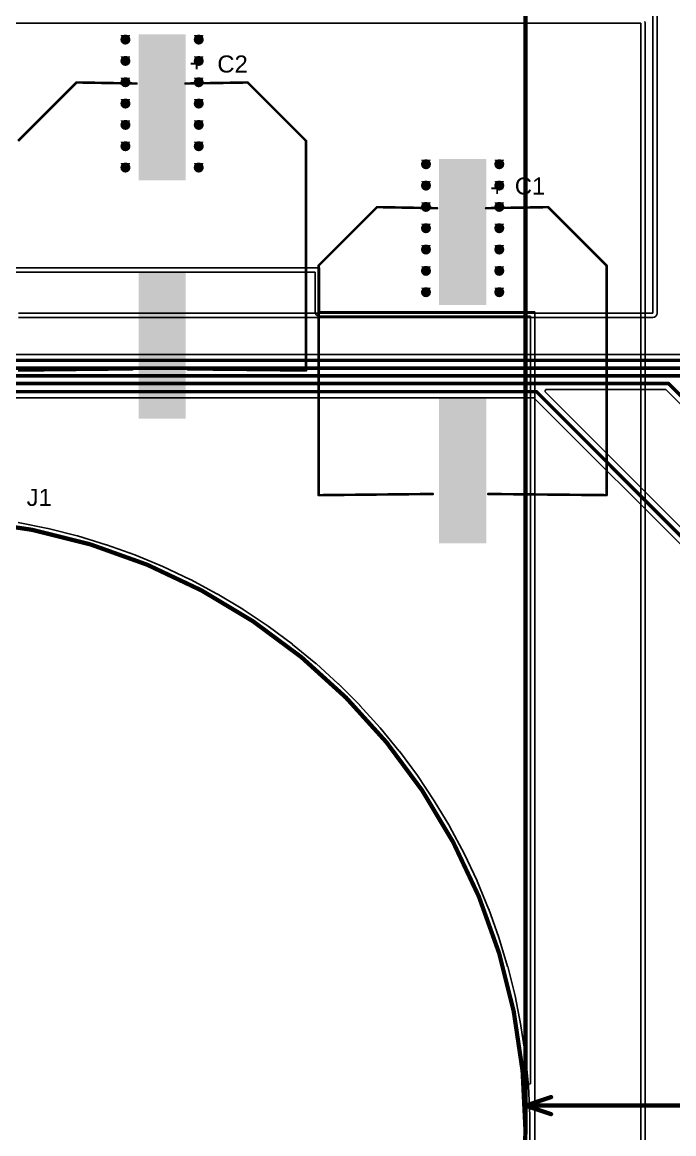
# Model space of a CAD drawing. Header units: inches. Extents: x -89 to 427, y -87 to 99.
# Drawn here: x 6.5 to 45.3, y -0.2 to 66 of the extents above; entities that cross this region are included whole.
import ezdxf

# ---------------------------------------------------------------- set-up
doc = ezdxf.new("R2010")
doc.units = ezdxf.units.IN
for name, color, linetype in [('Board_Outline', 56, 'Continuous'), ('Bottom Layer', 5, 'Continuous'), ('Dimension', 6, 'Continuous'), ('Drill Drawing', 1, 'Continuous'), ('Multi-Layer', 9, 'Continuous'), ('Top Layer', 1, 'Continuous'), ('Top Overlay', 2, 'Continuous'), ('Top Paste', 8, 'Continuous'), ('Top Solder', 216, 'Continuous'), ('Via Holes', 16, 'Continuous')]:
    doc.layers.add(name, color=color, linetype=linetype)
doc.styles.add('Arial', font='', dxfattribs={"height": 0.2})
doc.styles.get('Arial').set_extended_font_data('Arial')

msp = doc.modelspace()

# ---------------------------------------------------------------- hatches: boundary and pattern name
at = {"layer": 'Bottom Layer'}
h = msp.add_hatch(color=5, dxfattribs=at)
edge = h.paths.add_edge_path()
edge.add_arc((12.675, 65.005), 0.3, 0, 360)
h = msp.add_hatch(color=5, dxfattribs=at)
edge = h.paths.add_edge_path()
edge.add_arc((17.043, 65.005), 0.3, 0, 360)
h = msp.add_hatch(color=5, dxfattribs=at)
edge = h.paths.add_edge_path()
edge.add_arc((12.675, 63.735), 0.3, 0, 360)
h = msp.add_hatch(color=5, dxfattribs=at)
edge = h.paths.add_edge_path()
edge.add_arc((17.043, 63.735), 0.3, 0, 360)
h = msp.add_hatch(color=5, dxfattribs=at)
edge = h.paths.add_edge_path()
edge.add_arc((12.675, 62.465), 0.3, 0, 360)
h = msp.add_hatch(color=5, dxfattribs=at)
edge = h.paths.add_edge_path()
edge.add_arc((17.043, 62.465), 0.3, 0, 360)
h = msp.add_hatch(color=5, dxfattribs=at)
edge = h.paths.add_edge_path()
edge.add_arc((12.675, 61.195), 0.3, 0, 360)
h = msp.add_hatch(color=5, dxfattribs=at)
edge = h.paths.add_edge_path()
edge.add_arc((17.043, 61.195), 0.3, 0, 360)
h = msp.add_hatch(color=5, dxfattribs=at)
edge = h.paths.add_edge_path()
edge.add_arc((12.675, 59.925), 0.3, 0, 360)
h = msp.add_hatch(color=5, dxfattribs=at)
edge = h.paths.add_edge_path()
edge.add_arc((17.043, 59.925), 0.3, 0, 360)
h = msp.add_hatch(color=5, dxfattribs=at)
edge = h.paths.add_edge_path()
edge.add_arc((12.675, 58.655), 0.3, 0, 360)
h = msp.add_hatch(color=5, dxfattribs=at)
edge = h.paths.add_edge_path()
edge.add_arc((17.043, 58.655), 0.3, 0, 360)
h = msp.add_hatch(color=5, dxfattribs=at)
edge = h.paths.add_edge_path()
edge.add_arc((12.675, 57.385), 0.3, 0, 360)
h = msp.add_hatch(color=5, dxfattribs=at)
edge = h.paths.add_edge_path()
edge.add_arc((17.043, 57.385), 0.3, 0, 360)
h = msp.add_hatch(color=5, dxfattribs=at)
edge = h.paths.add_edge_path()
edge.add_arc((30.582, 57.582), 0.3, 0, 360)
h = msp.add_hatch(color=5, dxfattribs=at)
edge = h.paths.add_edge_path()
edge.add_arc((34.95, 57.582), 0.3, 0, 360)
h = msp.add_hatch(color=5, dxfattribs=at)
edge = h.paths.add_edge_path()
edge.add_arc((30.582, 56.312), 0.3, 0, 360)
h = msp.add_hatch(color=5, dxfattribs=at)
edge = h.paths.add_edge_path()
edge.add_arc((34.95, 56.312), 0.3, 0, 360)
h = msp.add_hatch(color=5, dxfattribs=at)
edge = h.paths.add_edge_path()
edge.add_arc((30.582, 55.042), 0.3, 0, 360)
h = msp.add_hatch(color=5, dxfattribs=at)
edge = h.paths.add_edge_path()
edge.add_arc((34.95, 55.042), 0.3, 0, 360)
h = msp.add_hatch(color=5, dxfattribs=at)
edge = h.paths.add_edge_path()
edge.add_arc((30.582, 53.772), 0.3, 0, 360)
h = msp.add_hatch(color=5, dxfattribs=at)
edge = h.paths.add_edge_path()
edge.add_arc((34.95, 53.772), 0.3, 0, 360)
h = msp.add_hatch(color=5, dxfattribs=at)
edge = h.paths.add_edge_path()
edge.add_arc((30.582, 52.502), 0.3, 0, 360)
h = msp.add_hatch(color=5, dxfattribs=at)
edge = h.paths.add_edge_path()
edge.add_arc((34.95, 52.502), 0.3, 0, 360)
h = msp.add_hatch(color=5, dxfattribs=at)
edge = h.paths.add_edge_path()
edge.add_arc((30.582, 51.232), 0.3, 0, 360)
h = msp.add_hatch(color=5, dxfattribs=at)
edge = h.paths.add_edge_path()
edge.add_arc((34.95, 51.232), 0.3, 0, 360)
h = msp.add_hatch(color=5, dxfattribs=at)
edge = h.paths.add_edge_path()
edge.add_arc((30.582, 49.962), 0.3, 0, 360)
h = msp.add_hatch(color=5, dxfattribs=at)
edge = h.paths.add_edge_path()
edge.add_arc((34.95, 49.962), 0.3, 0, 360)
at = {"layer": 'Top Layer'}
h = msp.add_hatch(color=1, dxfattribs=at)
edge = h.paths.add_edge_path()
edge.add_arc((12.675, 65.005), 0.3, 0, 360)
for points in [[(16.159, 65.223), (16.159, 56.723), (13.559, 56.723), (13.559, 65.223)], [(34.066, 57.8), (34.066, 49.3), (31.466, 49.3), (31.466, 57.8)], [(16.159, 51.037), (16.159, 42.537), (13.559, 42.537), (13.559, 51.037)], [(34.066, 43.613), (34.066, 35.113), (31.466, 35.113), (31.466, 43.613)]]:
    msp.add_hatch(color=1, dxfattribs=at).paths.add_polyline_path(points)
h = msp.add_hatch(color=1, dxfattribs=at)
edge = h.paths.add_edge_path()
edge.add_arc((17.043, 65.005), 0.3, 0, 360)
h = msp.add_hatch(color=1, dxfattribs=at)
edge = h.paths.add_edge_path()
edge.add_arc((12.675, 63.735), 0.3, 0, 360)
h = msp.add_hatch(color=1, dxfattribs=at)
edge = h.paths.add_edge_path()
edge.add_arc((17.043, 63.735), 0.3, 0, 360)
h = msp.add_hatch(color=1, dxfattribs=at)
edge = h.paths.add_edge_path()
edge.add_arc((12.675, 62.465), 0.3, 0, 360)
h = msp.add_hatch(color=1, dxfattribs=at)
edge = h.paths.add_edge_path()
edge.add_arc((17.043, 62.465), 0.3, 0, 360)
h = msp.add_hatch(color=1, dxfattribs=at)
edge = h.paths.add_edge_path()
edge.add_arc((12.675, 61.195), 0.3, 0, 360)
h = msp.add_hatch(color=1, dxfattribs=at)
edge = h.paths.add_edge_path()
edge.add_arc((17.043, 61.195), 0.3, 0, 360)
h = msp.add_hatch(color=1, dxfattribs=at)
edge = h.paths.add_edge_path()
edge.add_arc((12.675, 59.925), 0.3, 0, 360)
h = msp.add_hatch(color=1, dxfattribs=at)
edge = h.paths.add_edge_path()
edge.add_arc((17.043, 59.925), 0.3, 0, 360)
h = msp.add_hatch(color=1, dxfattribs=at)
edge = h.paths.add_edge_path()
edge.add_arc((12.675, 58.655), 0.3, 0, 360)
h = msp.add_hatch(color=1, dxfattribs=at)
edge = h.paths.add_edge_path()
edge.add_arc((17.043, 58.655), 0.3, 0, 360)
h = msp.add_hatch(color=1, dxfattribs=at)
edge = h.paths.add_edge_path()
edge.add_arc((12.675, 57.385), 0.3, 0, 360)
h = msp.add_hatch(color=1, dxfattribs=at)
edge = h.paths.add_edge_path()
edge.add_arc((17.043, 57.385), 0.3, 0, 360)
h = msp.add_hatch(color=1, dxfattribs=at)
edge = h.paths.add_edge_path()
edge.add_arc((30.582, 57.582), 0.3, 0, 360)
h = msp.add_hatch(color=1, dxfattribs=at)
edge = h.paths.add_edge_path()
edge.add_arc((34.95, 57.582), 0.3, 0, 360)
h = msp.add_hatch(color=1, dxfattribs=at)
edge = h.paths.add_edge_path()
edge.add_arc((30.582, 56.312), 0.3, 0, 360)
h = msp.add_hatch(color=1, dxfattribs=at)
edge = h.paths.add_edge_path()
edge.add_arc((34.95, 56.312), 0.3, 0, 360)
h = msp.add_hatch(color=1, dxfattribs=at)
edge = h.paths.add_edge_path()
edge.add_arc((30.582, 55.042), 0.3, 0, 360)
h = msp.add_hatch(color=1, dxfattribs=at)
edge = h.paths.add_edge_path()
edge.add_arc((34.95, 55.042), 0.3, 0, 360)
h = msp.add_hatch(color=1, dxfattribs=at)
edge = h.paths.add_edge_path()
edge.add_arc((30.582, 53.772), 0.3, 0, 360)
h = msp.add_hatch(color=1, dxfattribs=at)
edge = h.paths.add_edge_path()
edge.add_arc((34.95, 53.772), 0.3, 0, 360)
h = msp.add_hatch(color=1, dxfattribs=at)
edge = h.paths.add_edge_path()
edge.add_arc((30.582, 52.502), 0.3, 0, 360)
h = msp.add_hatch(color=1, dxfattribs=at)
edge = h.paths.add_edge_path()
edge.add_arc((34.95, 52.502), 0.3, 0, 360)
h = msp.add_hatch(color=1, dxfattribs=at)
edge = h.paths.add_edge_path()
edge.add_arc((30.582, 51.232), 0.3, 0, 360)
h = msp.add_hatch(color=1, dxfattribs=at)
edge = h.paths.add_edge_path()
edge.add_arc((34.95, 51.232), 0.3, 0, 360)
h = msp.add_hatch(color=1, dxfattribs=at)
edge = h.paths.add_edge_path()
edge.add_arc((30.582, 49.962), 0.3, 0, 360)
h = msp.add_hatch(color=1, dxfattribs=at)
edge = h.paths.add_edge_path()
edge.add_arc((34.95, 49.962), 0.3, 0, 360)
at = {"layer": 'Top Paste'}
for points in [[(16.159, 65.223), (16.159, 56.723), (13.559, 56.723), (13.559, 65.223)], [(34.066, 57.8), (34.066, 49.3), (31.466, 49.3), (31.466, 57.8)], [(16.159, 51.037), (16.159, 42.537), (13.559, 42.537), (13.559, 51.037)], [(34.066, 43.613), (34.066, 35.113), (31.466, 35.113), (31.466, 43.613)]]:
    msp.add_hatch(color=8, dxfattribs=at).paths.add_polyline_path(points)
at = {"layer": 'Top Solder'}
for points in [[(16.261, 65.325), (16.261, 56.622), (13.457, 56.622), (13.457, 65.325)], [(34.168, 57.902), (34.168, 49.198), (31.364, 49.198), (31.364, 57.902)], [(16.261, 51.138), (16.261, 42.435), (13.457, 42.435), (13.457, 51.138)], [(34.168, 43.715), (34.168, 35.012), (31.364, 35.012), (31.364, 43.715)]]:
    msp.add_hatch(color=216, dxfattribs=at).paths.add_polyline_path(points)
at = {"layer": 'Via Holes'}
h = msp.add_hatch(color=7, dxfattribs=at)
edge = h.paths.add_edge_path()
edge.add_arc((12.675, 65.005), 0.15, 0, 360)
h = msp.add_hatch(color=7, dxfattribs=at)
edge = h.paths.add_edge_path()
edge.add_arc((17.043, 65.005), 0.15, 0, 360)
h = msp.add_hatch(color=7, dxfattribs=at)
edge = h.paths.add_edge_path()
edge.add_arc((12.675, 63.735), 0.15, 0, 360)
h = msp.add_hatch(color=7, dxfattribs=at)
edge = h.paths.add_edge_path()
edge.add_arc((17.043, 63.735), 0.15, 0, 360)
h = msp.add_hatch(color=7, dxfattribs=at)
edge = h.paths.add_edge_path()
edge.add_arc((12.675, 62.465), 0.15, 0, 360)
h = msp.add_hatch(color=7, dxfattribs=at)
edge = h.paths.add_edge_path()
edge.add_arc((17.043, 62.465), 0.15, 0, 360)
h = msp.add_hatch(color=7, dxfattribs=at)
edge = h.paths.add_edge_path()
edge.add_arc((12.675, 61.195), 0.15, 0, 360)
h = msp.add_hatch(color=7, dxfattribs=at)
edge = h.paths.add_edge_path()
edge.add_arc((17.043, 61.195), 0.15, 0, 360)
h = msp.add_hatch(color=7, dxfattribs=at)
edge = h.paths.add_edge_path()
edge.add_arc((12.675, 59.925), 0.15, 0, 360)
h = msp.add_hatch(color=7, dxfattribs=at)
edge = h.paths.add_edge_path()
edge.add_arc((17.043, 59.925), 0.15, 0, 360)
h = msp.add_hatch(color=7, dxfattribs=at)
edge = h.paths.add_edge_path()
edge.add_arc((12.675, 58.655), 0.15, 0, 360)
h = msp.add_hatch(color=7, dxfattribs=at)
edge = h.paths.add_edge_path()
edge.add_arc((17.043, 58.655), 0.15, 0, 360)
h = msp.add_hatch(color=7, dxfattribs=at)
edge = h.paths.add_edge_path()
edge.add_arc((30.582, 57.582), 0.15, 0, 360)
h = msp.add_hatch(color=7, dxfattribs=at)
edge = h.paths.add_edge_path()
edge.add_arc((34.95, 57.582), 0.15, 0, 360)
h = msp.add_hatch(color=7, dxfattribs=at)
edge = h.paths.add_edge_path()
edge.add_arc((12.675, 57.385), 0.15, 0, 360)
h = msp.add_hatch(color=7, dxfattribs=at)
edge = h.paths.add_edge_path()
edge.add_arc((17.043, 57.385), 0.15, 0, 360)
h = msp.add_hatch(color=7, dxfattribs=at)
edge = h.paths.add_edge_path()
edge.add_arc((30.582, 56.312), 0.15, 0, 360)
h = msp.add_hatch(color=7, dxfattribs=at)
edge = h.paths.add_edge_path()
edge.add_arc((34.95, 56.312), 0.15, 0, 360)
h = msp.add_hatch(color=7, dxfattribs=at)
edge = h.paths.add_edge_path()
edge.add_arc((30.582, 55.042), 0.15, 0, 360)
h = msp.add_hatch(color=7, dxfattribs=at)
edge = h.paths.add_edge_path()
edge.add_arc((34.95, 55.042), 0.15, 0, 360)
h = msp.add_hatch(color=7, dxfattribs=at)
edge = h.paths.add_edge_path()
edge.add_arc((30.582, 53.772), 0.15, 0, 360)
h = msp.add_hatch(color=7, dxfattribs=at)
edge = h.paths.add_edge_path()
edge.add_arc((34.95, 53.772), 0.15, 0, 360)
h = msp.add_hatch(color=7, dxfattribs=at)
edge = h.paths.add_edge_path()
edge.add_arc((30.582, 52.502), 0.15, 0, 360)
h = msp.add_hatch(color=7, dxfattribs=at)
edge = h.paths.add_edge_path()
edge.add_arc((34.95, 52.502), 0.15, 0, 360)
h = msp.add_hatch(color=7, dxfattribs=at)
edge = h.paths.add_edge_path()
edge.add_arc((30.582, 51.232), 0.15, 0, 360)
h = msp.add_hatch(color=7, dxfattribs=at)
edge = h.paths.add_edge_path()
edge.add_arc((34.95, 51.232), 0.15, 0, 360)
h = msp.add_hatch(color=7, dxfattribs=at)
edge = h.paths.add_edge_path()
edge.add_arc((30.582, 49.962), 0.15, 0, 360)
h = msp.add_hatch(color=7, dxfattribs=at)
edge = h.paths.add_edge_path()
edge.add_arc((34.95, 49.962), 0.15, 0, 360)

# ---------------------------------------------------------------- linework, layer by layer
at = {"layer": 'Board_Outline'}
for points, const_width in [([(87.312, 0, 1), (-87.312, 0, 1)], 0.254), ([(36.513, 0, 1), (-36.513, 0, 1)], 0.254), ([(36.449, 0, 1), (36.576, 0, 1)], 0.127)]:
    msp.add_lwpolyline(points, format="xyb", close=True, dxfattribs=dict(at, const_width=const_width))
at = {"layer": 'Bottom Layer'}
for p, q in [((44.094, 67.234), (44.094, 48.717)), ((44.353, 48.717), (44.353, 67.234)), ((44.094, 48.717), (6.299, 48.717)), ((6.299, 48.458), (44.094, 48.458)), ((44.094, 48.458), (44.194, 48.478)), ((44.194, 48.478), (44.278, 48.534)), ((44.278, 48.534), (44.334, 48.618)), ((44.334, 48.618), (44.353, 48.717)), ((68.708, 46.26), (-33.833, 46.26)), ((37.669, 44.046), (37.717, 44.164)), ((74.896, 6.819), (37.669, 44.046)), ((37.717, 44.164), (44.877, 44.164)), ((44.877, 44.164), (74.383, 14.657)), ((-32.915, 43.681), (37.009, 43.681)), ((37.009, 43.681), (74.383, 6.306)), ((8.053, 35.89), (6.295, 36.24)), ((8.059, 35.888), (8.053, 35.89)), ((8.065, 35.887), (8.059, 35.888)), ((9.804, 35.452), (8.065, 35.887)), ((9.81, 35.449), (9.804, 35.452)), ((9.816, 35.448), (9.81, 35.449)), ((11.532, 34.928), (9.816, 35.448)), ((11.538, 34.925), (11.532, 34.928)), ((11.544, 34.924), (11.538, 34.925)), ((13.232, 34.32), (11.544, 34.924)), ((13.237, 34.317), (13.232, 34.32)), ((13.244, 34.315), (13.237, 34.317)), ((14.9, 33.629), (13.244, 34.315)), ((14.905, 33.626), (14.9, 33.629)), ((14.912, 33.624), (14.905, 33.626)), ((16.532, 32.858), (14.912, 33.624)), ((16.537, 32.854), (16.532, 32.858)), ((16.543, 32.852), (16.537, 32.854)), ((18.124, 32.007), (16.543, 32.852)), ((18.129, 32.003), (18.124, 32.007)), ((18.136, 32.001), (18.129, 32.003)), ((19.673, 31.079), (18.136, 32.001)), ((19.678, 31.075), (19.673, 31.079)), ((19.684, 31.072), (19.678, 31.075)), ((21.174, 30.076), (19.684, 31.072)), ((21.179, 30.072), (21.174, 30.076)), ((21.185, 30.069), (21.179, 30.072)), ((22.625, 29.001), (21.185, 30.069)), ((22.629, 28.996), (22.625, 29.001)), ((22.635, 28.993), (22.629, 28.996)), ((24.02, 27.856), (22.635, 28.993)), ((24.025, 27.851), (24.02, 27.856)), ((24.03, 27.848), (24.025, 27.851)), ((25.358, 26.644), (24.03, 27.848)), ((25.362, 26.639), (25.358, 26.644)), ((25.368, 26.635), (25.362, 26.639)), ((26.635, 25.368), (25.368, 26.635)), ((26.639, 25.362), (26.635, 25.368)), ((26.644, 25.358), (26.639, 25.362)), ((27.848, 24.03), (26.644, 25.358)), ((27.851, 24.025), (27.848, 24.03)), ((27.856, 24.02), (27.851, 24.025)), ((28.993, 22.635), (27.856, 24.02)), ((28.996, 22.629), (28.993, 22.635)), ((29.001, 22.625), (28.996, 22.629)), ((30.069, 21.185), (29.001, 22.625)), ((30.072, 21.179), (30.069, 21.185)), ((30.076, 21.174), (30.072, 21.179)), ((31.072, 19.684), (30.076, 21.174)), ((31.075, 19.678), (31.072, 19.684)), ((31.079, 19.673), (31.075, 19.678)), ((32.001, 18.136), (31.079, 19.673)), ((32.003, 18.129), (32.001, 18.136)), ((32.007, 18.124), (32.003, 18.129)), ((32.852, 16.543), (32.007, 18.124)), ((32.854, 16.537), (32.852, 16.543)), ((32.858, 16.532), (32.854, 16.537)), ((33.624, 14.912), (32.858, 16.532)), ((33.626, 14.905), (33.624, 14.912)), ((33.629, 14.9), (33.626, 14.905)), ((34.315, 13.244), (33.629, 14.9)), ((34.317, 13.237), (34.315, 13.244)), ((34.32, 13.232), (34.317, 13.237)), ((34.924, 11.544), (34.32, 13.232)), ((34.925, 11.538), (34.924, 11.544)), ((34.928, 11.532), (34.925, 11.538)), ((35.448, 9.816), (34.928, 11.532)), ((35.449, 9.81), (35.448, 9.816)), ((35.452, 9.804), (35.449, 9.81)), ((35.887, 8.065), (35.452, 9.804)), ((35.888, 8.059), (35.887, 8.065)), ((35.89, 8.053), (35.888, 8.059)), ((36.24, 6.295), (35.89, 8.053)), ((36.24, 6.288), (36.24, 6.295)), ((36.242, 6.282), (36.24, 6.288)), ((36.505, 4.509), (36.242, 6.282)), ((36.505, 4.502), (36.505, 4.509)), ((36.507, 4.496), (36.505, 4.502)), ((36.682, 2.712), (36.507, 4.496)), ((36.682, 2.706), (36.682, 2.712)), ((36.683, 2.7), (36.682, 2.706)), ((36.771, 0.909), (36.683, 2.7)), ((36.77, 0.903), (36.771, 0.909)), ((36.771, 0.896), (36.77, 0.903)), ((36.771, 0), (36.771, 0.896)), ((36.771, -0.896), (36.771, 0))]:
    msp.add_line(p, q, dxfattribs=at)
at = {"layer": 'Bottom Layer', "const_width": 0.203}
for points in [[(-33.833, 45.898), (68.708, 45.898)], [(-33.643, 45.441), (60.815, 45.441)], [(-33.454, 44.983), (52.921, 44.983)], [(-33.265, 44.526), (45.027, 44.526)], [(45.027, 44.526), (75.489, 14.065)], [(-33.065, 44.044), (37.159, 44.044)], [(37.159, 44.044), (75.72, 5.483)]]:
    msp.add_lwpolyline(points, dxfattribs=at)
at = {"layer": 'Bottom Layer', "const_width": 0.102}
for points in [[(44.976, 44.526, 1), (45.078, 44.526, 1)], [(44.976, 44.526, 1), (45.078, 44.526, 1)], [(37.108, 44.044, 1), (37.21, 44.044, 1)], [(37.108, 44.044, 1), (37.21, 44.044, 1)]]:
    msp.add_lwpolyline(points, format="xyb", close=True, dxfattribs=at)
at = {"layer": 'Dimension', "const_width": 0.254}
for points in [[(36.513, 0.381), (36.513, 92.685)], [(36.513, 1.524), (38.036, 2.032)], [(36.513, 0), (36.513, 1.778)], [(36.513, 1.524), (38.036, 1.016)], [(36.513, 1.524), (55.133, 1.524)]]:
    msp.add_lwpolyline(points, dxfattribs=at)
at = {"layer": 'Dimension', "const_width": 0.127}
for points in [[(37.973, 2.032, 1), (38.1, 2.032, 1)], [(36.449, 1.778, 1), (36.576, 1.778, 1)], [(36.449, 1.524, 1), (36.576, 1.524, 1)], [(36.449, 1.524, 1), (36.576, 1.524, 1)], [(36.449, 1.524, 1), (36.576, 1.524, 1)], [(37.973, 1.016, 1), (38.1, 1.016, 1)], [(36.449, 0.381, 1), (36.576, 0.381, 1)], [(36.449, 0, 1), (36.576, 0, 1)]]:
    msp.add_lwpolyline(points, format="xyb", close=True, dxfattribs=at)
at = {"layer": 'Drill Drawing', "const_width": 0.0508}
for points in [[(12.421, 65.259), (12.929, 65.259)], [(12.421, 65.259), (12.675, 64.751)], [(12.675, 64.751), (12.929, 65.259)], [(16.789, 65.259), (17.297, 65.259)], [(16.789, 65.259), (17.043, 64.751)], [(17.043, 64.751), (17.297, 65.259)], [(12.421, 63.989), (12.929, 63.989)], [(12.421, 63.989), (12.675, 63.481)], [(12.675, 63.481), (12.929, 63.989)], [(16.789, 63.989), (17.297, 63.989)], [(16.789, 63.989), (17.043, 63.481)], [(17.043, 63.481), (17.297, 63.989)], [(12.421, 62.719), (12.929, 62.719)], [(12.421, 62.719), (12.675, 62.211)], [(12.675, 62.211), (12.929, 62.719)], [(16.789, 62.719), (17.297, 62.719)], [(16.789, 62.719), (17.043, 62.211)], [(17.043, 62.211), (17.297, 62.719)], [(12.421, 61.449), (12.929, 61.449)], [(12.421, 61.449), (12.675, 60.941)], [(12.675, 60.941), (12.929, 61.449)], [(16.789, 61.449), (17.297, 61.449)], [(16.789, 61.449), (17.043, 60.941)], [(17.043, 60.941), (17.297, 61.449)], [(12.421, 60.179), (12.929, 60.179)], [(12.421, 60.179), (12.675, 59.671)], [(12.675, 59.671), (12.929, 60.179)], [(16.789, 60.179), (17.297, 60.179)], [(16.789, 60.179), (17.043, 59.671)], [(17.043, 59.671), (17.297, 60.179)], [(12.421, 58.909), (12.929, 58.909)], [(12.421, 58.909), (12.675, 58.401)], [(12.675, 58.401), (12.929, 58.909)], [(16.789, 58.909), (17.297, 58.909)], [(16.789, 58.909), (17.043, 58.401)], [(17.043, 58.401), (17.297, 58.909)], [(12.421, 57.639), (12.929, 57.639)], [(12.421, 57.639), (12.675, 57.131)], [(12.675, 57.131), (12.929, 57.639)], [(16.789, 57.639), (17.297, 57.639)], [(16.789, 57.639), (17.043, 57.131)], [(17.043, 57.131), (17.297, 57.639)], [(30.328, 57.836), (30.836, 57.836)], [(30.328, 57.836), (30.582, 57.328)], [(30.582, 57.328), (30.836, 57.836)], [(34.696, 57.836), (35.204, 57.836)], [(34.696, 57.836), (34.95, 57.328)], [(34.95, 57.328), (35.204, 57.836)], [(30.328, 56.566), (30.836, 56.566)], [(30.328, 56.566), (30.582, 56.058)], [(30.582, 56.058), (30.836, 56.566)], [(34.696, 56.566), (35.204, 56.566)], [(34.696, 56.566), (34.95, 56.058)], [(34.95, 56.058), (35.204, 56.566)], [(30.328, 55.296), (30.836, 55.296)], [(30.328, 55.296), (30.582, 54.788)], [(30.582, 54.788), (30.836, 55.296)], [(34.696, 55.296), (35.204, 55.296)], [(34.696, 55.296), (34.95, 54.788)], [(34.95, 54.788), (35.204, 55.296)], [(30.328, 54.026), (30.836, 54.026)], [(30.328, 54.026), (30.582, 53.518)], [(30.582, 53.518), (30.836, 54.026)], [(34.696, 54.026), (35.204, 54.026)], [(34.696, 54.026), (34.95, 53.518)], [(34.95, 53.518), (35.204, 54.026)], [(30.328, 52.756), (30.836, 52.756)], [(30.328, 52.756), (30.582, 52.248)], [(30.582, 52.248), (30.836, 52.756)], [(34.696, 52.756), (35.204, 52.756)], [(34.696, 52.756), (34.95, 52.248)], [(34.95, 52.248), (35.204, 52.756)], [(30.328, 51.486), (30.836, 51.486)], [(30.328, 51.486), (30.582, 50.978)], [(30.582, 50.978), (30.836, 51.486)], [(34.696, 51.486), (35.204, 51.486)], [(34.696, 51.486), (34.95, 50.978)], [(34.95, 50.978), (35.204, 51.486)], [(30.328, 50.216), (30.836, 50.216)], [(30.328, 50.216), (30.582, 49.708)], [(30.582, 49.708), (30.836, 50.216)], [(34.696, 50.216), (35.204, 50.216)], [(34.696, 50.216), (34.95, 49.708)], [(34.95, 49.708), (35.204, 50.216)]]:
    msp.add_lwpolyline(points, dxfattribs=at)
at = {"layer": 'Drill Drawing', "const_width": 0.0254}
for points in [[(12.408, 65.259, 1), (12.433, 65.259, 1)], [(12.408, 65.259, 1), (12.433, 65.259, 1)], [(12.916, 65.259, 1), (12.941, 65.259, 1)], [(12.916, 65.259, 1), (12.941, 65.259, 1)], [(16.777, 65.259, 1), (16.802, 65.259, 1)], [(16.777, 65.259, 1), (16.802, 65.259, 1)], [(17.285, 65.259, 1), (17.31, 65.259, 1)], [(17.285, 65.259, 1), (17.31, 65.259, 1)], [(12.662, 64.751, 1), (12.687, 64.751, 1)], [(12.662, 64.751, 1), (12.687, 64.751, 1)], [(17.031, 64.751, 1), (17.056, 64.751, 1)], [(17.031, 64.751, 1), (17.056, 64.751, 1)], [(12.408, 63.989, 1), (12.433, 63.989, 1)], [(12.408, 63.989, 1), (12.433, 63.989, 1)], [(12.916, 63.989, 1), (12.941, 63.989, 1)], [(12.916, 63.989, 1), (12.941, 63.989, 1)], [(16.777, 63.989, 1), (16.802, 63.989, 1)], [(16.777, 63.989, 1), (16.802, 63.989, 1)], [(17.285, 63.989, 1), (17.31, 63.989, 1)], [(17.285, 63.989, 1), (17.31, 63.989, 1)], [(12.662, 63.481, 1), (12.687, 63.481, 1)], [(12.662, 63.481, 1), (12.687, 63.481, 1)], [(17.031, 63.481, 1), (17.056, 63.481, 1)], [(17.031, 63.481, 1), (17.056, 63.481, 1)], [(12.408, 62.719, 1), (12.433, 62.719, 1)], [(12.408, 62.719, 1), (12.433, 62.719, 1)], [(12.662, 62.211, 1), (12.687, 62.211, 1)], [(12.662, 62.211, 1), (12.687, 62.211, 1)], [(12.916, 62.719, 1), (12.941, 62.719, 1)], [(12.916, 62.719, 1), (12.941, 62.719, 1)], [(16.777, 62.719, 1), (16.802, 62.719, 1)], [(16.777, 62.719, 1), (16.802, 62.719, 1)], [(17.031, 62.211, 1), (17.056, 62.211, 1)], [(17.031, 62.211, 1), (17.056, 62.211, 1)], [(17.285, 62.719, 1), (17.31, 62.719, 1)], [(17.285, 62.719, 1), (17.31, 62.719, 1)], [(12.408, 61.449, 1), (12.433, 61.449, 1)], [(12.408, 61.449, 1), (12.433, 61.449, 1)], [(12.662, 60.941, 1), (12.687, 60.941, 1)], [(12.662, 60.941, 1), (12.687, 60.941, 1)], [(12.916, 61.449, 1), (12.941, 61.449, 1)], [(12.916, 61.449, 1), (12.941, 61.449, 1)], [(16.777, 61.449, 1), (16.802, 61.449, 1)], [(16.777, 61.449, 1), (16.802, 61.449, 1)], [(17.031, 60.941, 1), (17.056, 60.941, 1)], [(17.031, 60.941, 1), (17.056, 60.941, 1)], [(17.285, 61.449, 1), (17.31, 61.449, 1)], [(17.285, 61.449, 1), (17.31, 61.449, 1)], [(12.408, 60.179, 1), (12.433, 60.179, 1)], [(12.408, 60.179, 1), (12.433, 60.179, 1)], [(12.662, 59.671, 1), (12.687, 59.671, 1)], [(12.662, 59.671, 1), (12.687, 59.671, 1)], [(12.916, 60.179, 1), (12.941, 60.179, 1)], [(12.916, 60.179, 1), (12.941, 60.179, 1)], [(16.777, 60.179, 1), (16.802, 60.179, 1)], [(16.777, 60.179, 1), (16.802, 60.179, 1)], [(17.031, 59.671, 1), (17.056, 59.671, 1)], [(17.031, 59.671, 1), (17.056, 59.671, 1)], [(17.285, 60.179, 1), (17.31, 60.179, 1)], [(17.285, 60.179, 1), (17.31, 60.179, 1)], [(12.408, 58.909, 1), (12.433, 58.909, 1)], [(12.408, 58.909, 1), (12.433, 58.909, 1)], [(12.916, 58.909, 1), (12.941, 58.909, 1)], [(12.916, 58.909, 1), (12.941, 58.909, 1)], [(16.777, 58.909, 1), (16.802, 58.909, 1)], [(16.777, 58.909, 1), (16.802, 58.909, 1)], [(17.285, 58.909, 1), (17.31, 58.909, 1)], [(17.285, 58.909, 1), (17.31, 58.909, 1)], [(12.662, 58.401, 1), (12.687, 58.401, 1)], [(12.662, 58.401, 1), (12.687, 58.401, 1)], [(17.031, 58.401, 1), (17.056, 58.401, 1)], [(17.031, 58.401, 1), (17.056, 58.401, 1)], [(12.408, 57.639, 1), (12.433, 57.639, 1)], [(12.408, 57.639, 1), (12.433, 57.639, 1)], [(12.916, 57.639, 1), (12.941, 57.639, 1)], [(12.916, 57.639, 1), (12.941, 57.639, 1)], [(16.777, 57.639, 1), (16.802, 57.639, 1)], [(16.777, 57.639, 1), (16.802, 57.639, 1)], [(17.285, 57.639, 1), (17.31, 57.639, 1)], [(17.285, 57.639, 1), (17.31, 57.639, 1)], [(30.315, 57.836, 1), (30.34, 57.836, 1)], [(30.315, 57.836, 1), (30.34, 57.836, 1)], [(30.823, 57.836, 1), (30.848, 57.836, 1)], [(30.823, 57.836, 1), (30.848, 57.836, 1)], [(34.684, 57.836, 1), (34.709, 57.836, 1)], [(34.684, 57.836, 1), (34.709, 57.836, 1)], [(35.192, 57.836, 1), (35.217, 57.836, 1)], [(35.192, 57.836, 1), (35.217, 57.836, 1)], [(12.662, 57.131, 1), (12.687, 57.131, 1)], [(12.662, 57.131, 1), (12.687, 57.131, 1)], [(17.031, 57.131, 1), (17.056, 57.131, 1)], [(17.031, 57.131, 1), (17.056, 57.131, 1)], [(30.569, 57.328, 1), (30.594, 57.328, 1)], [(30.569, 57.328, 1), (30.594, 57.328, 1)], [(34.938, 57.328, 1), (34.963, 57.328, 1)], [(34.938, 57.328, 1), (34.963, 57.328, 1)], [(30.315, 56.566, 1), (30.34, 56.566, 1)], [(30.315, 56.566, 1), (30.34, 56.566, 1)], [(30.823, 56.566, 1), (30.848, 56.566, 1)], [(30.823, 56.566, 1), (30.848, 56.566, 1)], [(34.684, 56.566, 1), (34.709, 56.566, 1)], [(34.684, 56.566, 1), (34.709, 56.566, 1)], [(35.192, 56.566, 1), (35.217, 56.566, 1)], [(35.192, 56.566, 1), (35.217, 56.566, 1)], [(30.569, 56.058, 1), (30.594, 56.058, 1)], [(30.569, 56.058, 1), (30.594, 56.058, 1)], [(34.938, 56.058, 1), (34.963, 56.058, 1)], [(34.938, 56.058, 1), (34.963, 56.058, 1)], [(30.315, 55.296, 1), (30.34, 55.296, 1)], [(30.315, 55.296, 1), (30.34, 55.296, 1)], [(30.823, 55.296, 1), (30.848, 55.296, 1)], [(30.823, 55.296, 1), (30.848, 55.296, 1)], [(34.684, 55.296, 1), (34.709, 55.296, 1)], [(34.684, 55.296, 1), (34.709, 55.296, 1)], [(35.192, 55.296, 1), (35.217, 55.296, 1)], [(35.192, 55.296, 1), (35.217, 55.296, 1)], [(30.569, 54.788, 1), (30.594, 54.788, 1)], [(30.569, 54.788, 1), (30.594, 54.788, 1)], [(34.938, 54.788, 1), (34.963, 54.788, 1)], [(34.938, 54.788, 1), (34.963, 54.788, 1)], [(30.315, 54.026, 1), (30.34, 54.026, 1)], [(30.315, 54.026, 1), (30.34, 54.026, 1)], [(30.823, 54.026, 1), (30.848, 54.026, 1)], [(30.823, 54.026, 1), (30.848, 54.026, 1)], [(34.684, 54.026, 1), (34.709, 54.026, 1)], [(34.684, 54.026, 1), (34.709, 54.026, 1)], [(35.192, 54.026, 1), (35.217, 54.026, 1)], [(35.192, 54.026, 1), (35.217, 54.026, 1)], [(30.569, 53.518, 1), (30.594, 53.518, 1)], [(30.569, 53.518, 1), (30.594, 53.518, 1)], [(34.938, 53.518, 1), (34.963, 53.518, 1)], [(34.938, 53.518, 1), (34.963, 53.518, 1)], [(30.315, 52.756, 1), (30.34, 52.756, 1)], [(30.315, 52.756, 1), (30.34, 52.756, 1)], [(30.823, 52.756, 1), (30.848, 52.756, 1)], [(30.823, 52.756, 1), (30.848, 52.756, 1)], [(34.684, 52.756, 1), (34.709, 52.756, 1)], [(34.684, 52.756, 1), (34.709, 52.756, 1)], [(35.192, 52.756, 1), (35.217, 52.756, 1)], [(35.192, 52.756, 1), (35.217, 52.756, 1)], [(30.569, 52.248, 1), (30.594, 52.248, 1)], [(30.569, 52.248, 1), (30.594, 52.248, 1)], [(34.938, 52.248, 1), (34.963, 52.248, 1)], [(34.938, 52.248, 1), (34.963, 52.248, 1)], [(30.315, 51.486, 1), (30.34, 51.486, 1)], [(30.315, 51.486, 1), (30.34, 51.486, 1)], [(30.569, 50.978, 1), (30.594, 50.978, 1)], [(30.569, 50.978, 1), (30.594, 50.978, 1)], [(30.823, 51.486, 1), (30.848, 51.486, 1)], [(30.823, 51.486, 1), (30.848, 51.486, 1)], [(34.684, 51.486, 1), (34.709, 51.486, 1)], [(34.684, 51.486, 1), (34.709, 51.486, 1)], [(34.938, 50.978, 1), (34.963, 50.978, 1)], [(34.938, 50.978, 1), (34.963, 50.978, 1)], [(35.192, 51.486, 1), (35.217, 51.486, 1)], [(35.192, 51.486, 1), (35.217, 51.486, 1)], [(30.315, 50.216, 1), (30.34, 50.216, 1)], [(30.315, 50.216, 1), (30.34, 50.216, 1)], [(30.569, 49.708, 1), (30.594, 49.708, 1)], [(30.569, 49.708, 1), (30.594, 49.708, 1)], [(30.823, 50.216, 1), (30.848, 50.216, 1)], [(30.823, 50.216, 1), (30.848, 50.216, 1)], [(34.684, 50.216, 1), (34.709, 50.216, 1)], [(34.684, 50.216, 1), (34.709, 50.216, 1)], [(34.938, 49.708, 1), (34.963, 49.708, 1)], [(34.938, 49.708, 1), (34.963, 49.708, 1)], [(35.192, 50.216, 1), (35.217, 50.216, 1)], [(35.192, 50.216, 1), (35.217, 50.216, 1)]]:
    msp.add_lwpolyline(points, format="xyb", close=True, dxfattribs=at)
at = {"layer": 'Multi-Layer'}
for p, q in [((8.002, 35.636), (6.244, 35.986)), ((9.741, 35.2), (8.002, 35.636)), ((11.457, 34.68), (9.741, 35.2)), ((13.145, 34.076), (11.457, 34.68)), ((14.801, 33.39), (13.145, 34.076)), ((16.421, 32.624), (14.801, 33.39)), ((18.002, 31.779), (16.421, 32.624)), ((19.54, 30.857), (18.002, 31.779)), ((21.031, 29.861), (19.54, 30.857)), ((22.47, 28.793), (21.031, 29.861)), ((23.856, 27.656), (22.47, 28.793)), ((25.184, 26.452), (23.856, 27.656)), ((26.452, 25.184), (25.184, 26.452)), ((27.656, 23.856), (26.452, 25.184)), ((28.793, 22.47), (27.656, 23.856)), ((29.861, 21.031), (28.793, 22.47)), ((30.857, 19.54), (29.861, 21.031)), ((31.779, 18.002), (30.857, 19.54)), ((32.624, 16.421), (31.779, 18.002)), ((33.39, 14.801), (32.624, 16.421)), ((34.076, 13.145), (33.39, 14.801)), ((34.68, 11.457), (34.076, 13.145)), ((35.2, 9.741), (34.68, 11.457)), ((35.636, 8.002), (35.2, 9.741)), ((35.986, 6.244), (35.636, 8.002)), ((36.249, 4.471), (35.986, 6.244)), ((36.425, 2.687), (36.249, 4.471)), ((36.513, 0.896), (36.425, 2.687)), ((36.513, 0), (36.513, 0.896)), ((36.513, -0.896), (36.513, 0))]:
    msp.add_line(p, q, dxfattribs=at)
at = {"layer": 'Top Layer'}
for p, q in [((-41.275, 65.989), (43.383, 65.989)), ((43.383, 65.989), (43.383, 48.489)), ((43.642, 65.989), (43.622, 66.088)), ((43.642, 48.489), (43.642, 65.989)), ((24.232, 51.41), (3.556, 51.41)), ((3.556, 51.151), (23.973, 51.151)), ((23.973, 51.151), (23.973, 48.793)), ((24.232, 48.793), (24.232, 51.41)), ((23.973, 48.793), (23.992, 48.694)), ((23.992, 48.694), (24.048, 48.61)), ((24.048, 48.61), (24.132, 48.554)), ((24.132, 48.554), (24.232, 48.534)), ((37.059, 48.793), (24.232, 48.793)), ((24.232, 48.534), (36.8, 48.534)), ((36.8, 48.534), (36.8, 2.816)), ((37.059, -54.966), (37.059, 48.793)), ((43.383, 48.489), (43.383, -58.852)), ((43.642, -58.852), (43.642, 48.489)), ((8.053, 35.89), (6.295, 36.24)), ((8.059, 35.888), (8.053, 35.89)), ((8.065, 35.887), (8.059, 35.888)), ((9.804, 35.452), (8.065, 35.887)), ((9.81, 35.449), (9.804, 35.452)), ((9.816, 35.448), (9.81, 35.449)), ((11.532, 34.928), (9.816, 35.448)), ((11.538, 34.925), (11.532, 34.928)), ((11.544, 34.924), (11.538, 34.925)), ((13.232, 34.32), (11.544, 34.924)), ((13.237, 34.317), (13.232, 34.32)), ((13.244, 34.315), (13.237, 34.317)), ((14.9, 33.629), (13.244, 34.315)), ((14.905, 33.626), (14.9, 33.629)), ((14.912, 33.624), (14.905, 33.626)), ((16.532, 32.858), (14.912, 33.624)), ((16.537, 32.854), (16.532, 32.858)), ((16.543, 32.852), (16.537, 32.854)), ((18.124, 32.007), (16.543, 32.852)), ((18.129, 32.003), (18.124, 32.007)), ((18.136, 32.001), (18.129, 32.003)), ((19.673, 31.079), (18.136, 32.001)), ((19.678, 31.075), (19.673, 31.079)), ((19.684, 31.072), (19.678, 31.075)), ((21.174, 30.076), (19.684, 31.072)), ((21.179, 30.072), (21.174, 30.076)), ((21.185, 30.069), (21.179, 30.072)), ((22.625, 29.001), (21.185, 30.069)), ((22.629, 28.996), (22.625, 29.001)), ((22.635, 28.993), (22.629, 28.996)), ((24.02, 27.856), (22.635, 28.993)), ((24.025, 27.851), (24.02, 27.856)), ((24.03, 27.848), (24.025, 27.851)), ((25.358, 26.644), (24.03, 27.848)), ((25.362, 26.639), (25.358, 26.644)), ((25.368, 26.635), (25.362, 26.639)), ((26.635, 25.368), (25.368, 26.635)), ((26.639, 25.362), (26.635, 25.368)), ((26.644, 25.358), (26.639, 25.362)), ((27.848, 24.03), (26.644, 25.358)), ((27.851, 24.025), (27.848, 24.03)), ((27.856, 24.02), (27.851, 24.025)), ((28.993, 22.635), (27.856, 24.02)), ((28.996, 22.629), (28.993, 22.635)), ((29.001, 22.625), (28.996, 22.629)), ((30.069, 21.185), (29.001, 22.625)), ((30.072, 21.179), (30.069, 21.185)), ((30.076, 21.174), (30.072, 21.179)), ((31.072, 19.684), (30.076, 21.174)), ((31.075, 19.678), (31.072, 19.684)), ((31.079, 19.673), (31.075, 19.678)), ((32.001, 18.136), (31.079, 19.673)), ((32.003, 18.129), (32.001, 18.136)), ((32.007, 18.124), (32.003, 18.129)), ((32.852, 16.543), (32.007, 18.124)), ((32.854, 16.537), (32.852, 16.543)), ((32.858, 16.532), (32.854, 16.537)), ((33.624, 14.912), (32.858, 16.532)), ((33.626, 14.905), (33.624, 14.912)), ((33.629, 14.9), (33.626, 14.905)), ((34.315, 13.244), (33.629, 14.9)), ((34.317, 13.237), (34.315, 13.244)), ((34.32, 13.232), (34.317, 13.237)), ((34.924, 11.544), (34.32, 13.232)), ((34.925, 11.538), (34.924, 11.544)), ((34.928, 11.532), (34.925, 11.538)), ((35.448, 9.816), (34.928, 11.532)), ((35.449, 9.81), (35.448, 9.816)), ((35.452, 9.804), (35.449, 9.81)), ((35.887, 8.065), (35.452, 9.804)), ((35.888, 8.059), (35.887, 8.065)), ((35.89, 8.053), (35.888, 8.059)), ((36.24, 6.295), (35.89, 8.053)), ((36.24, 6.288), (36.24, 6.295)), ((36.242, 6.282), (36.24, 6.288)), ((36.505, 4.509), (36.242, 6.282)), ((36.505, 4.502), (36.505, 4.509)), ((36.507, 4.496), (36.505, 4.502)), ((36.673, 2.81), (36.507, 4.496)), ((36.8, 2.816), (36.673, 2.81))]:
    msp.add_line(p, q, dxfattribs=at)
at = {"layer": 'Top Overlay', "const_width": 0.152}
for points in [[(6.283, 58.976), (9.759, 62.453)], [(9.759, 62.453), (13.335, 62.389)], [(16.256, 62.389), (19.959, 62.451)], [(19.959, 62.451), (23.434, 58.977)], [(23.434, 45.301), (23.434, 58.977)], [(24.19, 51.553), (27.666, 55.029)], [(27.666, 55.029), (31.242, 54.965)], [(34.163, 54.965), (37.866, 55.028)], [(37.866, 55.028), (41.341, 51.553)], [(24.19, 37.877), (24.19, 51.553)], [(41.341, 37.878), (41.341, 51.553)], [(6.283, 45.3), (13.081, 45.371)], [(16.383, 45.371), (23.434, 45.301)], [(24.19, 37.877), (30.988, 37.947)], [(34.29, 37.947), (41.341, 37.878)]]:
    msp.add_lwpolyline(points, dxfattribs=at)
at = {"layer": 'Top Overlay', "const_width": 0.0762}
for points in [[(9.721, 62.453, 1), (9.797, 62.453, 1)], [(9.721, 62.453, 1), (9.797, 62.453, 1)], [(13.297, 62.389, 1), (13.373, 62.389, 1)], [(16.218, 62.389, 1), (16.294, 62.389, 1)], [(19.921, 62.451, 1), (19.997, 62.451, 1)], [(19.921, 62.451, 1), (19.997, 62.451, 1)], [(23.396, 58.977, 1), (23.472, 58.977, 1)], [(23.396, 58.977, 1), (23.472, 58.977, 1)], [(27.628, 55.029, 1), (27.704, 55.029, 1)], [(27.628, 55.029, 1), (27.704, 55.029, 1)], [(31.204, 54.965, 1), (31.28, 54.965, 1)], [(34.125, 54.965, 1), (34.201, 54.965, 1)], [(37.828, 55.028, 1), (37.904, 55.028, 1)], [(37.828, 55.028, 1), (37.904, 55.028, 1)], [(24.152, 51.553, 1), (24.228, 51.553, 1)], [(24.152, 51.553, 1), (24.228, 51.553, 1)], [(41.303, 51.553, 1), (41.379, 51.553, 1)], [(41.303, 51.553, 1), (41.379, 51.553, 1)], [(13.043, 45.371, 1), (13.119, 45.371, 1)], [(16.345, 45.371, 1), (16.421, 45.371, 1)], [(23.396, 45.301, 1), (23.472, 45.301, 1)], [(23.396, 45.301, 1), (23.472, 45.301, 1)], [(24.152, 37.877, 1), (24.228, 37.877, 1)], [(24.152, 37.877, 1), (24.228, 37.877, 1)], [(30.95, 37.947, 1), (31.026, 37.947, 1)], [(34.252, 37.947, 1), (34.328, 37.947, 1)], [(41.303, 37.878, 1), (41.379, 37.878, 1)], [(41.303, 37.878, 1), (41.379, 37.878, 1)]]:
    msp.add_lwpolyline(points, format="xyb", close=True, dxfattribs=at)

# ---------------------------------------------------------------- texts
at = {"layer": 'Top Overlay', "style": 'Arial'}
for p in [(16.43, 63.985), (34.337, 56.561)]:
    msp.add_text('+', height=1.016, rotation=270, dxfattribs=at).set_placement(p)
for s, p in [('C2', (18.153, 63.043)), ('C1', (35.873, 55.779)), ('J1', (6.79, 37.237))]:
    msp.add_text(s, height=1.016, dxfattribs=at).set_placement(p)

doc.saveas('drawing.dxf')
